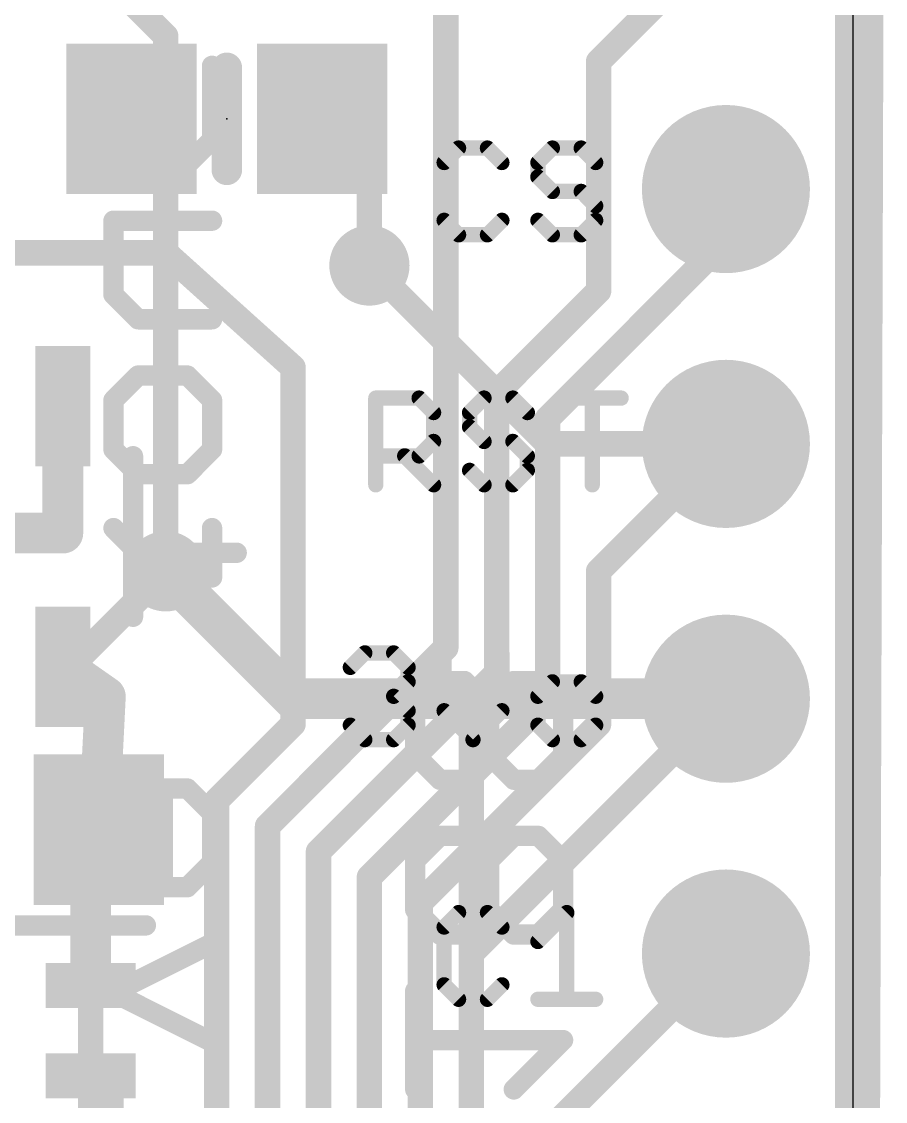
# Model space of a CAD drawing. Extents: x -0.3 to 18.1, y -0.3 to 42.1.
# Drawn here: x 9.48 to 18.1, y 24.56 to 35.32 of the extents above; entities that cross this region are included whole.
import ezdxf

# ---------------------------------------------------------------- set-up
doc = ezdxf.new("R2010")
doc.units = 0
for name, color, linetype in [('1', 12, 'CONTINUOUS'), ('16', 132, 'CONTINUOUS'), ('17', 110, 'CONTINUOUS'), ('18', 110, 'CONTINUOUS'), ('20', 53, 'CONTINUOUS'), ('21', 40, 'CONTINUOUS'), ('22', 6, 'CONTINUOUS'), ('23', 40, 'CONTINUOUS')]:
    doc.layers.add(name, color=color, linetype=linetype)

# ---------------------------------------------------------------- blocks, each defined once
blk = doc.blocks.new('RECT')
blk.add_solid([(-0.5, -0.5), (0.5, -0.5), (-0.5, 0.5), (0.5, 0.5)])
blk = doc.blocks.new('ROUNDP')
at = {"const_width": 0.5}
blk.add_lwpolyline([(0, -0.25, 1), (0, 0.25, 1), (0, -0.25)], format="xyb", dxfattribs=at)
blk = doc.blocks.new('ROUNDV')
at = {"const_width": 0.5}
blk.add_lwpolyline([(0, -0.25, 1), (0, 0.25, 1), (0, -0.25)], format="xyb", dxfattribs=at)

msp = doc.modelspace()

# ---------------------------------------------------------------- linework, layer by layer
at = {"layer": '1'}
for points, const_width in [([(17.722, 41.969), (17.722, -0.127)], 0.25), ([(13.716, 29.083), (13.716, 36.703)], 0.254), ([(15.24, 34.925), (16.51, 36.195)], 0.254), ([(15.24, 32.639), (15.24, 34.925)], 0.254), ([(12.482, 34.355), (12.954, 33.949)], 0.254), ([(12.954, 33.949), (12.954, 32.893)], 0.254), ([(16.51, 33.147), (16.51, 33.655)], 0.254), ([(14.732, 31.369), (16.51, 33.147)], 0.254), ([(7.811, 33.02), (10.922, 33.02)], 0.254), ([(12.192, 31.877), (10.922, 33.02)], 0.254), ([(14.224, 31.623), (15.24, 32.639)], 0.254), ([(12.192, 28.321), (12.192, 31.877)], 0.254), ([(9.896, 31.4921), (9.896, 30.226)], 0.4064), ([(14.224, 28.829), (14.224, 31.623)], 0.254), ([(14.732, 28.575), (14.732, 31.369)], 0.254), ([(15.24, 29.845), (16.51, 31.115)], 0.254), ([(9.896, 30.226), (7.996, 30.226)], 0.4064), ([(10.922, 29.845), (10.0959, 29.0189)], 0.254), ([(15.24, 28.321), (15.24, 29.845)], 0.254), ([(11.938, 27.305), (13.716, 29.083)], 0.254), ([(9.896, 28.8919), (10.32, 28.5949)], 0.4064), ([(10.0959, 29.0189), (9.896, 28.8919)], 0.254), ([(12.446, 27.051), (14.224, 28.829)], 0.254), ([(10.32, 28.5949), (10.254, 27.27)], 0.4064), ([(12.954, 26.797), (14.732, 28.575)], 0.254), ([(13.97, 26.035), (16.51, 28.575)], 0.254), ([(11.43, 27.559), (12.192, 28.321)], 0.254), ([(13.462, 26.543), (15.24, 28.321)], 0.254), ([(11.43, 22.987), (11.43, 27.559)], 0.254), ([(10.174, 25.716), (10.174, 27.397)], 0.4064), ([(10.174, 27.397), (10.254, 27.27)], 0.4064), ([(11.938, 22.733), (11.938, 27.305)], 0.254), ([(12.446, 22.479), (12.446, 27.051)], 0.254), ([(12.954, 21.4974), (12.954, 26.797)], 0.254), ([(13.462, 20.9448), (13.462, 26.543)], 0.254), ([(13.97, 20.7457), (13.97, 26.035)], 0.254), ([(14.478, 24.003), (16.51, 26.035)], 0.254), ([(10.174, 25.716), (10.174, 24.816)], 0.254), ([(10.174, 24.816), (10.174, 24.016)], 0.254)]:
    msp.add_lwpolyline(points, dxfattribs=dict(at, const_width=const_width))
for points, const_width in [([(15.3035, 34.925, 1), (15.1765, 34.925)], 0.127), ([(15.1951, 34.9699, 1), (15.2849, 34.8801)], 0.127), ([(12.5234, 34.4031, 1), (12.4406, 34.3069)], 0.127), ([(13.0175, 33.949, 1), (12.8905, 33.949)], 0.127), ([(12.9126, 33.9009, 1), (12.9954, 33.9971)], 0.127), ([(16.5735, 33.655, 1), (16.4465, 33.655)], 0.127), ([(16.5549, 33.1021, 1), (16.4651, 33.1919)], 0.127), ([(16.4465, 33.147, 1), (16.5735, 33.147)], 0.127), ([(10.9645, 33.0672, 1), (10.8795, 32.9728)], 0.127), ([(10.922, 32.9565, 1), (10.922, 33.0835)], 0.127), ([(12.8905, 32.893, 1), (13.0175, 32.893)], 0.127), ([(15.2849, 32.5941, 1), (15.1951, 32.6839)], 0.127), ([(15.1765, 32.639, 1), (15.3035, 32.639)], 0.127), ([(12.2555, 31.877, 1), (12.1285, 31.877)], 0.127), ([(12.1495, 31.8298, 1), (12.2345, 31.9242)], 0.127), ([(9.9976, 31.4921, 1), (9.7944, 31.4921)], 0.2032), ([(14.2875, 31.623, 1), (14.1605, 31.623)], 0.127), ([(14.1791, 31.6679, 1), (14.2689, 31.5781)], 0.127), ([(14.7955, 31.369, 1), (14.6685, 31.369)], 0.127), ([(14.6871, 31.4139, 1), (14.7769, 31.3241)], 0.127), ([(16.5549, 31.0701, 1), (16.4651, 31.1599)], 0.127), ([(9.896, 30.1244, 1), (9.896, 30.3276)], 0.2032), ([(9.7944, 30.226, 1), (9.9976, 30.226)], 0.2032), ([(10.9669, 29.8001, 1), (10.8771, 29.8899)], 0.127), ([(15.3035, 29.845, 1), (15.1765, 29.845)], 0.127), ([(15.1951, 29.8899, 1), (15.2849, 29.8001)], 0.127), ([(13.7609, 29.0381, 1), (13.6711, 29.1279)], 0.127), ([(9.9543, 28.9751, 1), (9.8377, 28.8087)], 0.2032), ([(10.051, 29.0638, 1), (10.1408, 28.974)], 0.127), ([(10.13, 28.9653, 1), (10.0618, 29.0725)], 0.127), ([(13.6525, 29.083, 1), (13.7795, 29.083)], 0.127), ([(9.8619, 28.9455, 1), (9.9301, 28.8383)], 0.127), ([(14.2689, 28.7841, 1), (14.1791, 28.8739)], 0.127), ([(14.1605, 28.829, 1), (14.2875, 28.829)], 0.127), ([(10.4215, 28.5898, 1), (10.2185, 28.6)], 0.2032), ([(10.2617, 28.5117, 1), (10.3783, 28.6781)], 0.2032), ([(14.6685, 28.575, 1), (14.7955, 28.575)], 0.127), ([(14.7769, 28.5301, 1), (14.6871, 28.6199)], 0.127), ([(16.5549, 28.5301, 1), (16.4651, 28.6199)], 0.127), ([(12.2369, 28.2761, 1), (12.1471, 28.3659)], 0.127), ([(15.2849, 28.2761, 1), (15.1951, 28.3659)], 0.127), ([(12.1285, 28.321, 1), (12.2555, 28.321)], 0.127), ([(15.1765, 28.321, 1), (15.3035, 28.321)], 0.127), ([(11.4935, 27.559, 1), (11.3665, 27.559)], 0.127), ([(11.3851, 27.6039, 1), (11.4749, 27.5141)], 0.127), ([(10.26, 27.4512, 1), (10.088, 27.3428)], 0.2032), ([(10.2756, 27.397, 1), (10.0724, 27.397)], 0.2032), ([(10.1525, 27.2751, 1), (10.3555, 27.2649)], 0.2032), ([(10.168, 27.2158, 1), (10.34, 27.3242)], 0.2032), ([(12.0015, 27.305, 1), (11.8745, 27.305)], 0.127), ([(11.8931, 27.3499, 1), (11.9829, 27.2601)], 0.127), ([(12.5095, 27.051, 1), (12.3825, 27.051)], 0.127), ([(12.4011, 27.0959, 1), (12.4909, 27.0061)], 0.127), ([(13.0175, 26.797, 1), (12.8905, 26.797)], 0.127), ([(12.9091, 26.8419, 1), (12.9989, 26.7521)], 0.127), ([(13.5255, 26.543, 1), (13.3985, 26.543)], 0.127), ([(13.4171, 26.5879, 1), (13.5069, 26.4981)], 0.127), ([(14.0335, 26.035, 1), (13.9065, 26.035)], 0.127), ([(16.5549, 25.9901, 1), (16.4651, 26.0799)], 0.127), ([(13.9251, 26.0799, 1), (14.0149, 25.9901)], 0.127), ([(10.2375, 25.716, 1), (10.1105, 25.716)], 0.127), ([(10.0724, 25.716, 1), (10.2756, 25.716)], 0.2032), ([(10.2375, 24.816, 1), (10.1105, 24.816)], 0.127), ([(10.1105, 24.816, 1), (10.2375, 24.816)], 0.127)]:
    msp.add_lwpolyline(points, format="xyb", dxfattribs=dict(at, const_width=const_width))
at = {"layer": '16'}
for points, const_width in [([(17.976, 41.969), (17.849, -0.127)], 0.25), ([(9.906, 36.195), (10.922, 35.179)], 0.254), ([(10.922, 35.179), (10.922, 29.845)], 0.254), ([(12.954, 32.893), (14.732, 31.115)], 0.254), ([(14.732, 31.115), (16.51, 31.115)], 0.254), ([(12.192, 28.575), (10.922, 29.845)], 0.4064), ([(13.97, 28.575), (12.192, 28.575)], 0.4064), ([(16.51, 28.575), (13.97, 28.575)], 0.4064), ([(13.97, 7.493), (13.97, 28.575)], 0.254)]:
    msp.add_lwpolyline(points, dxfattribs=dict(at, const_width=const_width))
for points, const_width in [([(10.9855, 35.179, 1), (10.8585, 35.179)], 0.127), ([(10.8771, 35.1341, 1), (10.9669, 35.2239)], 0.127), ([(12.9989, 32.9379, 1), (12.9091, 32.8481)], 0.127), ([(14.732, 31.1785, 1), (14.732, 31.0515)], 0.127), ([(14.6871, 31.0701, 1), (14.7769, 31.1599)], 0.127), ([(16.51, 31.0515, 1), (16.51, 31.1785)], 0.127), ([(10.9938, 29.9168, 1), (10.8502, 29.7732)], 0.2032), ([(10.8585, 29.845, 1), (10.9855, 29.845)], 0.127), ([(12.192, 28.6766, 1), (12.192, 28.4734)], 0.2032), ([(12.1202, 28.5032, 1), (12.2638, 28.6468)], 0.2032), ([(13.97, 28.6766, 1), (13.97, 28.4734)], 0.2032), ([(13.97, 28.4734, 1), (13.97, 28.6766)], 0.2032), ([(16.51, 28.4734, 1), (16.51, 28.6766)], 0.2032), ([(14.0335, 28.575, 1), (13.9065, 28.575)], 0.127)]:
    msp.add_lwpolyline(points, format="xyb", dxfattribs=dict(at, const_width=const_width))
at = {"layer": '20'}
msp.add_line((17.78, 2.54), (17.78, 39.37), dxfattribs=at)
at = {"layer": '21'}
for points, const_width in [([(11.532, 34.863), (11.532, 33.847)], 0.3048), ([(13.8432, 34.0635), (13.6992, 33.9195)], 0.1524), ([(14.1313, 34.0635), (13.8432, 34.0635)], 0.1524), ([(14.2754, 33.9195), (14.1313, 34.0635)], 0.1524), ([(14.7787, 34.0635), (14.6347, 33.9195)], 0.1524), ([(15.0669, 34.0635), (14.7787, 34.0635)], 0.1524), ([(15.2109, 33.9195), (15.0669, 34.0635)], 0.1524), ([(13.6992, 33.9195), (13.6992, 33.3433)], 0.1524), ([(14.6347, 33.9195), (14.6347, 33.7754)], 0.1524), ([(14.6347, 33.7754), (14.7787, 33.6314)], 0.1524), ([(14.7787, 33.6314), (15.0669, 33.6314)], 0.1524), ([(15.0669, 33.6314), (15.2109, 33.4873)], 0.1524), ([(15.2109, 33.4873), (15.2109, 33.3433)], 0.1524), ([(13.6992, 33.3433), (13.8432, 33.1992)], 0.1524), ([(14.1313, 33.1992), (14.2754, 33.3433)], 0.1524), ([(14.7787, 33.1992), (14.6347, 33.3433)], 0.1524), ([(15.2109, 33.3433), (15.0669, 33.1992)], 0.1524), ([(13.8432, 33.1992), (14.1313, 33.1992)], 0.1524), ([(15.0669, 33.1992), (14.7787, 33.1992)], 0.1524), ([(13.0176, 30.7072), (13.0176, 31.5715)], 0.1524), ([(13.0176, 31.5715), (13.4498, 31.5715)], 0.1524), ([(13.4498, 31.5715), (13.5939, 31.4275)], 0.1524), ([(14.0972, 31.5715), (13.9532, 31.4275)], 0.1524), ([(14.3853, 31.5715), (14.0972, 31.5715)], 0.1524), ([(14.5294, 31.4275), (14.3853, 31.5715)], 0.1524), ([(14.8887, 31.5715), (15.4649, 31.5715)], 0.1524), ([(15.1768, 30.7072), (15.1768, 31.5715)], 0.1524), ([(13.5939, 31.4275), (13.5939, 31.1394)], 0.1524), ([(13.9532, 31.4275), (13.9532, 31.2834)], 0.1524), ([(13.9532, 31.2834), (14.0972, 31.1394)], 0.1524), ([(13.5939, 31.1394), (13.4498, 30.9953)], 0.1524), ([(14.0972, 31.1394), (14.3853, 31.1394)], 0.1524), ([(14.3853, 31.1394), (14.5294, 30.9953)], 0.1524), ([(10.596, 29.392), (10.596, 30.992)], 0.2032), ([(13.4498, 30.9953), (13.0176, 30.9953)], 0.1524), ([(13.3058, 30.9953), (13.5939, 30.7072)], 0.1524), ([(14.5294, 30.9953), (14.5294, 30.8513)], 0.1524), ([(14.0972, 30.7072), (13.9532, 30.8513)], 0.1524), ([(14.5294, 30.8513), (14.3853, 30.7072)], 0.1524), ([(14.3853, 30.7072), (14.0972, 30.7072)], 0.1524), ([(12.7636, 28.8875), (12.9077, 29.0315)], 0.1524), ([(12.9077, 29.0315), (13.1958, 29.0315)], 0.1524), ([(13.1958, 29.0315), (13.3399, 28.8875)], 0.1524), ([(13.6992, 29.0315), (13.6992, 28.4553)], 0.1524), ([(14.2754, 28.4553), (14.2754, 29.0315)], 0.1524), ([(13.3399, 28.8875), (13.3399, 28.7434)], 0.1524), ([(13.3399, 28.7434), (13.1958, 28.5994)], 0.1524), ([(14.7787, 28.7434), (14.6347, 28.5994)], 0.1524), ([(15.0669, 28.7434), (14.7787, 28.7434)], 0.1524), ([(15.2109, 28.5994), (15.0669, 28.7434)], 0.1524), ([(13.1958, 28.5994), (13.0518, 28.5994)], 0.1524), ([(13.1958, 28.5994), (13.3399, 28.4553)], 0.1524), ([(14.6347, 28.5994), (14.6347, 28.3113)], 0.1524), ([(15.2109, 28.3113), (15.2109, 28.5994)], 0.1524), ([(13.3399, 28.4553), (13.3399, 28.3113)], 0.1524), ([(13.6992, 28.4553), (13.9873, 28.1672)], 0.1524), ([(13.9873, 28.1672), (14.2754, 28.4553)], 0.1524), ([(12.9077, 28.1672), (12.7636, 28.3113)], 0.1524), ([(13.3399, 28.3113), (13.1958, 28.1672)], 0.1524), ([(14.6347, 28.3113), (14.7787, 28.1672)], 0.1524), ([(15.0669, 28.1672), (15.2109, 28.3113)], 0.1524), ([(13.1958, 28.1672), (12.9077, 28.1672)], 0.1524), ([(14.7787, 28.1672), (15.0669, 28.1672)], 0.1524), ([(13.8432, 26.4435), (13.6992, 26.2995)], 0.1524), ([(14.1313, 26.4435), (13.8432, 26.4435)], 0.1524), ([(14.2754, 26.2995), (14.1313, 26.4435)], 0.1524), ([(14.6347, 26.1554), (14.9228, 26.4435)], 0.1524), ([(14.9228, 26.4435), (14.9228, 25.5792)], 0.1524), ([(7.924, 26.316), (10.724, 26.316)], 0.2032), ([(13.6992, 26.2995), (13.6992, 25.7233)], 0.1524), ([(13.6992, 25.7233), (13.8432, 25.5792)], 0.1524), ([(14.1313, 25.5792), (14.2754, 25.7233)], 0.1524), ([(13.8432, 25.5792), (14.1313, 25.5792)], 0.1524), ([(14.6347, 25.5792), (15.2109, 25.5792)], 0.1524)]:
    msp.add_lwpolyline(points, dxfattribs=dict(at, const_width=const_width))
for points, const_width in [([(11.6082, 34.863, 1), (11.4558, 34.863)], 0.1524), ([(13.8432, 34.1016, 1), (13.8432, 34.0254)], 0.0762), ([(13.8702, 34.0366, 1), (13.8163, 34.0905)], 0.0762), ([(14.1583, 34.0905, 1), (14.1044, 34.0366)], 0.0762), ([(14.1313, 34.0254, 1), (14.1313, 34.1016)], 0.0762), ([(14.7787, 34.1016, 1), (14.7787, 34.0254)], 0.0762), ([(14.8057, 34.0366, 1), (14.7518, 34.0905)], 0.0762), ([(15.0938, 34.0905, 1), (15.0399, 34.0366)], 0.0762), ([(15.0669, 34.0254, 1), (15.0669, 34.1016)], 0.0762), ([(11.4558, 33.847, 1), (11.6082, 33.847)], 0.1524), ([(13.6722, 33.9464, 1), (13.7261, 33.8925)], 0.0762), ([(13.7373, 33.9195, 1), (13.6611, 33.9195)], 0.0762), ([(14.2484, 33.8925, 1), (14.3023, 33.9464)], 0.0762), ([(14.6077, 33.9464, 1), (14.6616, 33.8925)], 0.0762), ([(14.6728, 33.9195, 1), (14.5966, 33.9195)], 0.0762), ([(15.184, 33.8925, 1), (15.2378, 33.9464)], 0.0762), ([(14.6616, 33.8024, 1), (14.6077, 33.7485)], 0.0762), ([(14.5966, 33.7754, 1), (14.6728, 33.7754)], 0.0762), ([(14.7787, 33.6695, 1), (14.7787, 33.5933)], 0.0762), ([(14.7518, 33.6044, 1), (14.8057, 33.6583)], 0.0762), ([(15.0938, 33.6583, 1), (15.0399, 33.6044)], 0.0762), ([(15.0669, 33.5933, 1), (15.0669, 33.6695)], 0.0762), ([(15.249, 33.4873, 1), (15.1728, 33.4873)], 0.0762), ([(15.184, 33.4604, 1), (15.2378, 33.5143)], 0.0762), ([(13.7261, 33.3702, 1), (13.6722, 33.3163)], 0.0762), ([(13.6611, 33.3433, 1), (13.7373, 33.3433)], 0.0762), ([(14.3023, 33.3163, 1), (14.2484, 33.3702)], 0.0762), ([(14.6616, 33.3702, 1), (14.6077, 33.3163)], 0.0762), ([(15.1728, 33.3433, 1), (15.249, 33.3433)], 0.0762), ([(15.2378, 33.3163, 1), (15.184, 33.3702)], 0.0762), ([(13.8432, 33.2373, 1), (13.8432, 33.1611)], 0.0762), ([(13.8163, 33.1723, 1), (13.8702, 33.2261)], 0.0762), ([(14.1044, 33.2261, 1), (14.1583, 33.1723)], 0.0762), ([(14.1313, 33.1611, 1), (14.1313, 33.2373)], 0.0762), ([(14.7787, 33.2373, 1), (14.7787, 33.1611)], 0.0762), ([(14.7518, 33.1723, 1), (14.8057, 33.2261)], 0.0762), ([(15.0399, 33.2261, 1), (15.0938, 33.1723)], 0.0762), ([(15.0669, 33.1611, 1), (15.0669, 33.2373)], 0.0762), ([(13.0557, 31.5715, 1), (12.9795, 31.5715)], 0.0762), ([(13.0176, 31.6096, 1), (13.0176, 31.5334)], 0.0762), ([(13.4768, 31.5985, 1), (13.4229, 31.5446)], 0.0762), ([(13.4498, 31.5334, 1), (13.4498, 31.6096)], 0.0762), ([(14.0972, 31.6096, 1), (14.0972, 31.5334)], 0.0762), ([(14.1242, 31.5446, 1), (14.0703, 31.5985)], 0.0762), ([(14.4123, 31.5985, 1), (14.3584, 31.5446)], 0.0762), ([(14.3853, 31.5334, 1), (14.3853, 31.6096)], 0.0762), ([(14.8887, 31.6096, 1), (14.8887, 31.5334)], 0.0762), ([(15.2149, 31.5715, 1), (15.1387, 31.5715)], 0.0762), ([(15.4649, 31.5334, 1), (15.4649, 31.6096)], 0.0762), ([(13.632, 31.4275, 1), (13.5558, 31.4275)], 0.0762), ([(13.5669, 31.4005, 1), (13.6208, 31.4544)], 0.0762), ([(13.9262, 31.4544, 1), (13.9801, 31.4005)], 0.0762), ([(13.9913, 31.4275, 1), (13.9151, 31.4275)], 0.0762), ([(14.5024, 31.4005, 1), (14.5563, 31.4544)], 0.0762), ([(13.9801, 31.3104, 1), (13.9262, 31.2565)], 0.0762), ([(13.9151, 31.2834, 1), (13.9913, 31.2834)], 0.0762), ([(13.6208, 31.1124, 1), (13.5669, 31.1663)], 0.0762), ([(14.0972, 31.1775, 1), (14.0972, 31.1013)], 0.0762), ([(14.4123, 31.1663, 1), (14.3584, 31.1124)], 0.0762), ([(14.3853, 31.1013, 1), (14.3853, 31.1775)], 0.0762), ([(13.5558, 31.1394, 1), (13.632, 31.1394)], 0.0762), ([(14.0703, 31.1124, 1), (14.1242, 31.1663)], 0.0762), ([(10.6468, 30.992, 1), (10.5452, 30.992)], 0.1016), ([(13.0176, 31.0334, 1), (13.0176, 30.9572)], 0.0762), ([(13.3327, 31.0223, 1), (13.2788, 30.9684)], 0.0762), ([(13.4229, 31.0223, 1), (13.4768, 30.9684)], 0.0762), ([(13.4498, 30.9572, 1), (13.4498, 31.0334)], 0.0762), ([(14.5675, 30.9953, 1), (14.4913, 30.9953)], 0.0762), ([(14.5024, 30.9684, 1), (14.5563, 31.0223)], 0.0762), ([(13.9801, 30.8782, 1), (13.9262, 30.8243)], 0.0762), ([(14.4913, 30.8513, 1), (14.5675, 30.8513)], 0.0762), ([(14.5563, 30.8243, 1), (14.5024, 30.8782)], 0.0762), ([(14.0972, 30.7453, 1), (14.0972, 30.6691)], 0.0762), ([(14.3853, 30.6691, 1), (14.3853, 30.7453)], 0.0762), ([(12.9795, 30.7072, 1), (13.0557, 30.7072)], 0.0762), ([(13.5669, 30.6803, 1), (13.6208, 30.7341)], 0.0762), ([(14.0703, 30.6803, 1), (14.1242, 30.7341)], 0.0762), ([(14.3584, 30.7341, 1), (14.4123, 30.6803)], 0.0762), ([(15.1387, 30.7072, 1), (15.2149, 30.7072)], 0.0762), ([(10.5452, 29.392, 1), (10.6468, 29.392)], 0.1016), ([(12.9077, 29.0696, 1), (12.9077, 28.9934)], 0.0762), ([(12.9346, 29.0046, 1), (12.8808, 29.0585)], 0.0762), ([(13.2228, 29.0585, 1), (13.1689, 29.0046)], 0.0762), ([(13.1958, 28.9934, 1), (13.1958, 29.0696)], 0.0762), ([(13.7373, 29.0315, 1), (13.6611, 29.0315)], 0.0762), ([(14.3135, 29.0315, 1), (14.2373, 29.0315)], 0.0762), ([(12.7367, 28.9144, 1), (12.7906, 28.8605)], 0.0762), ([(13.378, 28.8875, 1), (13.3018, 28.8875)], 0.0762), ([(13.3129, 28.8605, 1), (13.3668, 28.9144)], 0.0762), ([(13.3018, 28.7434, 1), (13.378, 28.7434)], 0.0762), ([(13.3668, 28.7165, 1), (13.3129, 28.7704)], 0.0762), ([(14.7787, 28.7815, 1), (14.7787, 28.7053)], 0.0762), ([(14.8057, 28.7165, 1), (14.7518, 28.7704)], 0.0762), ([(15.0938, 28.7704, 1), (15.0399, 28.7165)], 0.0762), ([(15.0669, 28.7053, 1), (15.0669, 28.7815)], 0.0762), ([(13.0518, 28.6375, 1), (13.0518, 28.5613)], 0.0762), ([(13.2228, 28.6263, 1), (13.1689, 28.5724)], 0.0762), ([(13.1689, 28.6263, 1), (13.2228, 28.5724)], 0.0762), ([(13.1958, 28.5613, 1), (13.1958, 28.6375)], 0.0762), ([(14.6077, 28.6263, 1), (14.6616, 28.5724)], 0.0762), ([(14.6728, 28.5994, 1), (14.5966, 28.5994)], 0.0762), ([(15.249, 28.5994, 1), (15.1728, 28.5994)], 0.0762), ([(15.184, 28.5724, 1), (15.2378, 28.6263)], 0.0762), ([(13.378, 28.4553, 1), (13.3018, 28.4553)], 0.0762), ([(13.7261, 28.4823, 1), (13.6722, 28.4284)], 0.0762), ([(14.3023, 28.4284, 1), (14.2484, 28.4823)], 0.0762), ([(13.3129, 28.4284, 1), (13.3668, 28.4823)], 0.0762), ([(13.6611, 28.4553, 1), (13.7373, 28.4553)], 0.0762), ([(14.2373, 28.4553, 1), (14.3135, 28.4553)], 0.0762), ([(12.7906, 28.3382, 1), (12.7367, 28.2843)], 0.0762), ([(13.3018, 28.3113, 1), (13.378, 28.3113)], 0.0762), ([(13.3668, 28.2843, 1), (13.3129, 28.3382)], 0.0762), ([(14.6616, 28.3382, 1), (14.6077, 28.2843)], 0.0762), ([(14.5966, 28.3113, 1), (14.6728, 28.3113)], 0.0762), ([(15.1728, 28.3113, 1), (15.249, 28.3113)], 0.0762), ([(15.2378, 28.2843, 1), (15.184, 28.3382)], 0.0762), ([(12.9077, 28.2053, 1), (12.9077, 28.1291)], 0.0762), ([(12.8808, 28.1403, 1), (12.9346, 28.1941)], 0.0762), ([(13.1689, 28.1941, 1), (13.2228, 28.1403)], 0.0762), ([(13.1958, 28.1291, 1), (13.1958, 28.2053)], 0.0762), ([(13.9603, 28.1941, 1), (14.0142, 28.1403)], 0.0762), ([(13.9603, 28.1403, 1), (14.0142, 28.1941)], 0.0762), ([(14.7787, 28.2053, 1), (14.7787, 28.1291)], 0.0762), ([(14.7518, 28.1403, 1), (14.8057, 28.1941)], 0.0762), ([(15.0399, 28.1941, 1), (15.0938, 28.1403)], 0.0762), ([(15.0669, 28.1291, 1), (15.0669, 28.2053)], 0.0762), ([(13.8432, 26.4816, 1), (13.8432, 26.4054)], 0.0762), ([(13.8702, 26.4166, 1), (13.8163, 26.4705)], 0.0762), ([(14.1583, 26.4705, 1), (14.1044, 26.4166)], 0.0762), ([(14.1313, 26.4054, 1), (14.1313, 26.4816)], 0.0762), ([(14.9609, 26.4435, 1), (14.8847, 26.4435)], 0.0762), ([(14.9497, 26.4166, 1), (14.8959, 26.4705)], 0.0762), ([(10.724, 26.2652, 1), (10.724, 26.3668)], 0.1016), ([(13.7373, 26.2995, 1), (13.6611, 26.2995)], 0.0762), ([(13.6722, 26.3264, 1), (13.7261, 26.2725)], 0.0762), ([(14.2484, 26.2725, 1), (14.3023, 26.3264)], 0.0762), ([(14.6077, 26.1824, 1), (14.6616, 26.1285)], 0.0762), ([(13.7261, 25.7502, 1), (13.6722, 25.6963)], 0.0762), ([(13.6611, 25.7233, 1), (13.7373, 25.7233)], 0.0762), ([(14.3023, 25.6963, 1), (14.2484, 25.7502)], 0.0762), ([(13.8432, 25.6173, 1), (13.8432, 25.5411)], 0.0762), ([(13.8163, 25.5523, 1), (13.8702, 25.6061)], 0.0762), ([(14.1044, 25.6061, 1), (14.1583, 25.5523)], 0.0762), ([(14.1313, 25.5411, 1), (14.1313, 25.6173)], 0.0762), ([(14.6347, 25.6173, 1), (14.6347, 25.5411)], 0.0762), ([(14.8847, 25.5792, 1), (14.9609, 25.5792)], 0.0762), ([(15.2109, 25.5411, 1), (15.2109, 25.6173)], 0.0762)]:
    msp.add_lwpolyline(points, format="xyb", dxfattribs=dict(at, const_width=const_width))
at = {"layer": '22', "const_width": 0.2032}
for points in [[(10.4013, 34.1461), (10.4013, 34.8833)], [(11.3843, 34.8833), (11.3843, 34.1461)], [(10.647, 33.9004), (10.4013, 34.1461)], [(11.3843, 34.1461), (11.1385, 33.9004)], [(11.1385, 33.9004), (10.647, 33.9004)], [(10.4013, 32.6025), (10.4013, 33.3397)], [(10.4013, 33.3397), (11.3843, 33.3397)], [(10.647, 32.3568), (10.4013, 32.6025)], [(11.3843, 32.3568), (10.647, 32.3568)], [(10.4013, 31.5504), (10.647, 31.7961)], [(10.647, 31.7961), (11.1385, 31.7961)], [(11.1385, 31.7961), (11.3843, 31.5504)], [(10.4013, 31.0589), (10.4013, 31.5504)], [(11.3843, 31.5504), (11.3843, 31.0589)], [(10.647, 30.8131), (10.4013, 31.0589)], [(11.3843, 31.0589), (11.1385, 30.8131)], [(11.1385, 30.8131), (10.647, 30.8131)], [(10.647, 30.0298), (10.4013, 30.2756)], [(11.3843, 29.7841), (11.3843, 30.2756)], [(11.63, 30.0298), (10.647, 30.0298)], [(13.6569, 28.751), (13.4112, 28.5052)], [(13.9027, 28.751), (13.6569, 28.751)], [(14.1484, 28.5052), (13.9027, 28.751)], [(14.3942, 28.751), (14.1484, 28.5052)], [(14.6399, 28.751), (14.3942, 28.751)], [(14.8857, 28.5052), (14.6399, 28.751)], [(13.4112, 28.5052), (13.4112, 28.0137)], [(14.1484, 28.0137), (14.1484, 28.5052)], [(14.8857, 28.0137), (14.8857, 28.5052)], [(13.4112, 28.0137), (13.6569, 27.768)], [(13.9027, 27.768), (14.1484, 28.0137)], [(14.1484, 28.0137), (14.3942, 27.768)], [(14.6399, 27.768), (14.8857, 28.0137)], [(11.1385, 27.6798), (10.8928, 27.6798)], [(10.8928, 27.6798), (10.8928, 26.6969)], [(11.3843, 27.4341), (11.1385, 27.6798)], [(13.6569, 27.768), (13.9027, 27.768)], [(14.3942, 27.768), (14.6399, 27.768)], [(10.4013, 27.4341), (10.4013, 26.9426)], [(11.3843, 26.9426), (11.3843, 27.4341)], [(13.6569, 27.2074), (13.4112, 26.9616)], [(13.9027, 27.2074), (13.6569, 27.2074)], [(14.1484, 26.9616), (13.9027, 27.2074)], [(14.3942, 27.2074), (14.1484, 26.9616)], [(14.6399, 27.2074), (14.3942, 27.2074)], [(14.8857, 26.9616), (14.6399, 27.2074)], [(10.4013, 26.9426), (10.647, 26.6969)], [(11.1385, 26.6969), (11.3843, 26.9426)], [(13.4112, 26.9616), (13.4112, 26.4701)], [(14.1484, 26.4701), (14.1484, 26.9616)], [(14.8857, 26.4701), (14.8857, 26.9616)], [(10.647, 26.6969), (11.1385, 26.6969)], [(13.4112, 26.4701), (13.6569, 26.2244)], [(13.9027, 26.2244), (14.1484, 26.4701)], [(14.1484, 26.4701), (14.3942, 26.2244)], [(14.6399, 26.2244), (14.8857, 26.4701)], [(13.6569, 26.2244), (13.9027, 26.2244)], [(14.3942, 26.2244), (14.6399, 26.2244)], [(10.4013, 25.6447), (11.3843, 26.1362)], [(11.3843, 25.1533), (10.4013, 25.6447)], [(13.4112, 24.6808), (13.4112, 25.6637)], [(14.8857, 25.1723), (13.4112, 25.1723)], [(14.3942, 24.6808), (14.8857, 25.1723)], [(10.4013, 24.1242), (10.4013, 24.6157)]]:
    msp.add_lwpolyline(points, dxfattribs=at)
at = {"layer": '22', "const_width": 0.1016}
for points in [[(10.4521, 34.8833, 1), (10.3505, 34.8833)], [(11.4351, 34.8833, 1), (11.3335, 34.8833)], [(10.4372, 34.182, 1), (10.3654, 34.1102)], [(11.4202, 34.1102, 1), (11.3484, 34.182)], [(10.3505, 34.1461, 1), (10.4521, 34.1461)], [(11.3335, 34.1461, 1), (11.4351, 34.1461)], [(10.647, 33.9512, 1), (10.647, 33.8496)], [(10.6111, 33.8644, 1), (10.683, 33.9363)], [(11.1026, 33.9363, 1), (11.1744, 33.8644)], [(11.1385, 33.8496, 1), (11.1385, 33.9512)], [(10.4521, 33.3397, 1), (10.3505, 33.3397)], [(10.4013, 33.3905, 1), (10.4013, 33.2889)], [(11.3843, 33.2889, 1), (11.3843, 33.3905)], [(10.4372, 32.6384, 1), (10.3654, 32.5666)], [(10.3505, 32.6025, 1), (10.4521, 32.6025)], [(10.647, 32.4076, 1), (10.647, 32.306)], [(10.6111, 32.3208, 1), (10.683, 32.3927)], [(11.3843, 32.306, 1), (11.3843, 32.4076)], [(10.647, 31.8469, 1), (10.647, 31.7453)], [(10.683, 31.7602, 1), (10.6111, 31.832)], [(11.1744, 31.832, 1), (11.1026, 31.7602)], [(11.1385, 31.7453, 1), (11.1385, 31.8469)], [(10.4521, 31.5504, 1), (10.3505, 31.5504)], [(11.4351, 31.5504, 1), (11.3335, 31.5504)], [(10.3654, 31.5863, 1), (10.4372, 31.5145)], [(11.3484, 31.5145, 1), (11.4202, 31.5863)], [(10.4372, 31.0948, 1), (10.3654, 31.023)], [(10.3505, 31.0589, 1), (10.4521, 31.0589)], [(11.3335, 31.0589, 1), (11.4351, 31.0589)], [(11.4202, 31.023, 1), (11.3484, 31.0948)], [(10.647, 30.8639, 1), (10.647, 30.7623)], [(10.6111, 30.7772, 1), (10.683, 30.8491)], [(11.1026, 30.8491, 1), (11.1744, 30.7772)], [(11.1385, 30.7623, 1), (11.1385, 30.8639)], [(10.4372, 30.3115, 1), (10.3654, 30.2396)], [(11.4351, 30.2756, 1), (11.3335, 30.2756)], [(10.647, 30.0806, 1), (10.647, 29.979)], [(10.6111, 29.9939, 1), (10.683, 30.0657)], [(11.63, 29.979, 1), (11.63, 30.0806)], [(11.3335, 29.7841, 1), (11.4351, 29.7841)], [(13.6569, 28.8018, 1), (13.6569, 28.7002)], [(13.6929, 28.715, 1), (13.621, 28.7869)], [(13.9386, 28.7869, 1), (13.8668, 28.715)], [(13.9027, 28.7002, 1), (13.9027, 28.8018)], [(14.3942, 28.8018, 1), (14.3942, 28.7002)], [(14.4301, 28.715, 1), (14.3583, 28.7869)], [(14.6758, 28.7869, 1), (14.604, 28.715)], [(14.6399, 28.7002, 1), (14.6399, 28.8018)], [(13.462, 28.5052, 1), (13.3604, 28.5052)], [(13.3753, 28.5411, 1), (13.4471, 28.4693)], [(14.1992, 28.5052, 1), (14.0976, 28.5052)], [(14.1125, 28.5411, 1), (14.1843, 28.4693)], [(14.1125, 28.4693, 1), (14.1843, 28.5411)], [(14.9365, 28.5052, 1), (14.8349, 28.5052)], [(14.8497, 28.4693, 1), (14.9216, 28.5411)], [(13.4471, 28.0496, 1), (13.3753, 27.9778)], [(14.1843, 28.0496, 1), (14.1125, 27.9778)], [(14.1843, 27.9778, 1), (14.1125, 28.0496)], [(14.9216, 27.9778, 1), (14.8497, 28.0496)], [(13.3604, 28.0137, 1), (13.462, 28.0137)], [(14.0976, 28.0137, 1), (14.1992, 28.0137)], [(14.8349, 28.0137, 1), (14.9365, 28.0137)], [(10.8928, 27.7306, 1), (10.8928, 27.629)], [(10.9436, 27.6798, 1), (10.842, 27.6798)], [(11.1744, 27.7158, 1), (11.1026, 27.6439)], [(11.1385, 27.629, 1), (11.1385, 27.7306)], [(13.6569, 27.8188, 1), (13.6569, 27.7172)], [(13.621, 27.7321, 1), (13.6929, 27.8039)], [(13.8668, 27.8039, 1), (13.9386, 27.7321)], [(13.9027, 27.7172, 1), (13.9027, 27.8188)], [(14.3942, 27.8188, 1), (14.3942, 27.7172)], [(14.3583, 27.7321, 1), (14.4301, 27.8039)], [(14.604, 27.8039, 1), (14.6758, 27.7321)], [(14.6399, 27.7172, 1), (14.6399, 27.8188)], [(10.4521, 27.4341, 1), (10.3505, 27.4341)], [(11.4351, 27.4341, 1), (11.3335, 27.4341)], [(11.3484, 27.3982, 1), (11.4202, 27.47)], [(13.6569, 27.2582, 1), (13.6569, 27.1566)], [(13.6929, 27.1714, 1), (13.621, 27.2433)], [(13.9386, 27.2433, 1), (13.8668, 27.1714)], [(13.9027, 27.1566, 1), (13.9027, 27.2582)], [(14.3942, 27.2582, 1), (14.3942, 27.1566)], [(14.4301, 27.1714, 1), (14.3583, 27.2433)], [(14.6758, 27.2433, 1), (14.604, 27.1714)], [(14.6399, 27.1566, 1), (14.6399, 27.2582)], [(10.4372, 26.9785, 1), (10.3654, 26.9067)], [(11.4202, 26.9067, 1), (11.3484, 26.9785)], [(13.462, 26.9616, 1), (13.3604, 26.9616)], [(13.3753, 26.9975, 1), (13.4471, 26.9257)], [(14.1992, 26.9616, 1), (14.0976, 26.9616)], [(14.1125, 26.9975, 1), (14.1843, 26.9257)], [(14.1125, 26.9257, 1), (14.1843, 26.9975)], [(14.9365, 26.9616, 1), (14.8349, 26.9616)], [(14.8497, 26.9257, 1), (14.9216, 26.9975)], [(10.3505, 26.9426, 1), (10.4521, 26.9426)], [(11.3335, 26.9426, 1), (11.4351, 26.9426)], [(10.647, 26.7477, 1), (10.647, 26.6461)], [(10.6111, 26.6609, 1), (10.683, 26.7328)], [(10.842, 26.6969, 1), (10.9436, 26.6969)], [(11.1026, 26.7328, 1), (11.1744, 26.6609)], [(11.1385, 26.6461, 1), (11.1385, 26.7477)], [(13.4471, 26.506, 1), (13.3753, 26.4342)], [(13.3604, 26.4701, 1), (13.462, 26.4701)], [(14.1843, 26.506, 1), (14.1125, 26.4342)], [(14.0976, 26.4701, 1), (14.1992, 26.4701)], [(14.1843, 26.4342, 1), (14.1125, 26.506)], [(14.8349, 26.4701, 1), (14.9365, 26.4701)], [(14.9216, 26.4342, 1), (14.8497, 26.506)], [(13.6569, 26.2752, 1), (13.6569, 26.1736)], [(13.621, 26.1885, 1), (13.6929, 26.2603)], [(13.8668, 26.2603, 1), (13.9386, 26.1885)], [(13.9027, 26.1736, 1), (13.9027, 26.2752)], [(14.3942, 26.2752, 1), (14.3942, 26.1736)], [(14.3583, 26.1885, 1), (14.4301, 26.2603)], [(14.604, 26.2603, 1), (14.6758, 26.1885)], [(14.6399, 26.1736, 1), (14.6399, 26.2752)], [(11.407, 26.0908, 1), (11.3616, 26.1817)], [(10.424, 25.6902, 1), (10.3786, 25.5993)], [(10.3786, 25.6902, 1), (10.424, 25.5993)], [(13.462, 25.6637, 1), (13.3604, 25.6637)], [(11.3616, 25.1078, 1), (11.407, 25.1987)], [(13.4112, 25.2231, 1), (13.4112, 25.1215)], [(14.9216, 25.1363, 1), (14.8497, 25.2082)], [(14.8857, 25.1215, 1), (14.8857, 25.2231)], [(14.3583, 24.7167, 1), (14.4301, 24.6449)], [(10.4521, 24.6157, 1), (10.3505, 24.6157)], [(13.3604, 24.6808, 1), (13.462, 24.6808)]]:
    msp.add_lwpolyline(points, format="xyb", dxfattribs=at)
at = {"layer": '23'}
msp.add_point((11.532, 34.355), dxfattribs=at)

# ---------------------------------------------------------------- block references
at = {"layer": '1', "xscale": 1.3, "yscale": 1.5}
for p in [(10.582, 34.355), (12.482, 34.355)]:
    msp.add_blockref('RECT', p, dxfattribs=at)
at = {"layer": '1'}
for p, xscale, yscale, rotation in [((9.896, 31.4921), 0.55, 1.2, 180), ((9.896, 28.8919), 0.55, 1.2, 180), ((10.254, 27.27), 1.3, 1.5, 180), ((10.174, 25.716), 0.45, 0.9, 270), ((10.174, 24.816), 0.45, 0.9, 270)]:
    msp.add_blockref('RECT', p, dxfattribs=dict(at, xscale=xscale, yscale=yscale, rotation=rotation))
at = {"layer": '17', "xscale": 1.6764, "yscale": 1.6764}
for p in [(16.51, 33.655), (16.51, 33.655), (16.51, 31.115), (16.51, 31.115), (16.51, 28.575), (16.51, 28.575), (16.51, 26.035), (16.51, 26.035)]:
    msp.add_blockref('ROUNDP', p, dxfattribs=at)
at = {"layer": '18', "xscale": 0.8001, "yscale": 0.8001}
for p in [(12.954, 32.893), (12.954, 32.893), (10.922, 29.845), (10.922, 29.845)]:
    msp.add_blockref('ROUNDV', p, dxfattribs=at)

doc.saveas('drawing.dxf')
